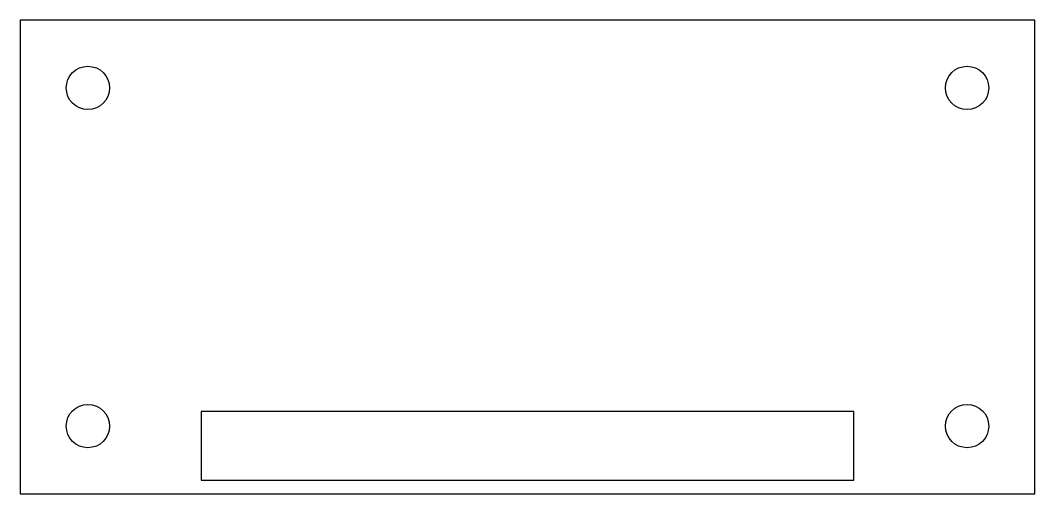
# Model space of a CAD drawing. Header units: millimetres. Extents: x -75 to 0, y 0 to 35.
import ezdxf

# ---------------------------------------------------------------- set-up
doc = ezdxf.new("R2010")
doc.units = ezdxf.units.MM
doc.layers.get('0').update_dxf_attribs({"linetype": 'CONTINUOUS'})

msp = doc.modelspace()

# ---------------------------------------------------------------- linework, layer by layer
for points in [[(-75, 0), (0, 0), (0, 35), (-75, 35)], [(-13.37, 6.08), (-61.63, 6.08), (-61.63, 1), (-13.37, 1)]]:
    msp.add_lwpolyline(points, close=True)
for centre in [(-70, 30), (-5, 30), (-70, 5), (-5, 5)]:
    msp.add_circle(centre, 1.6)

doc.saveas('drawing.dxf')
